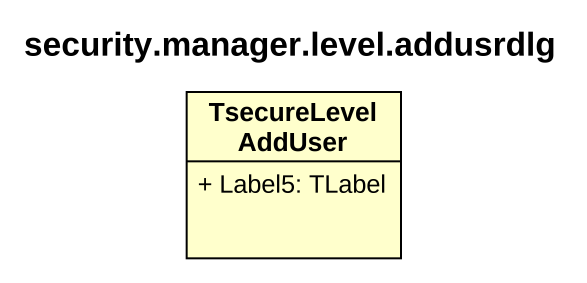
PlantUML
@startuml
title security.manager.level.addusrdlg
hide circle
hide empty members
skinparam classAttributeIconSize 0
class TsecureLevelAddUser {
  + Label5: TLabel
}
@enduml
